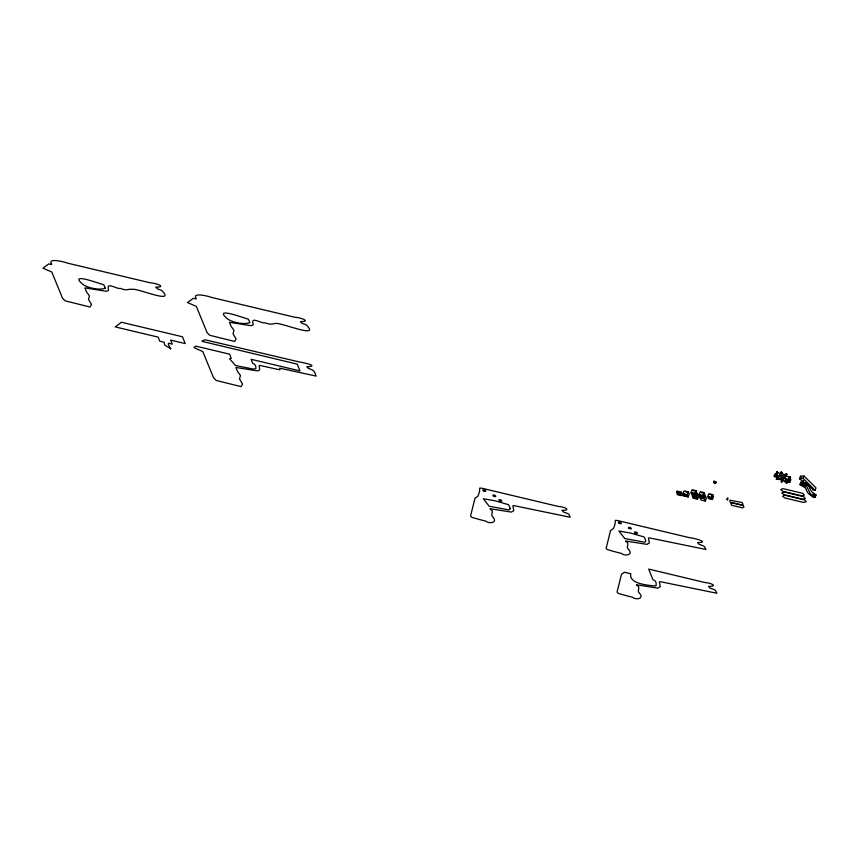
<?xml version="1.0" encoding="UTF-8"?>
<svg xmlns="http://www.w3.org/2000/svg" width="859" height="859" viewBox="0 0 859 859"><rect width="100%" height="100%" fill="white"/><g stroke="black" fill="none" stroke-linecap="round" stroke-linejoin="round"><path stroke-width="1.29" d="M730.086 500.41L729.817 501.667L730.794 502.612L741.457 505.135L742.895 504.158L741.918 502.483L730.247 500.26M733.683 502.977L743.175 505.253L743.926 507.046L742.552 507.852L731.707 505.275L730.869 503.75L732.276 502.665M775.86 474.651L775.043 473.771M776.6 471.849L777.674 472.955M785.631 479.623L788.949 479.73M789.936 477.443L789.185 477.475M786.941 474.189L784.654 478.388L788.702 479.343L789.711 476.863M786.812 483.188L787.714 480.568M775.011 476.648C774.109 469.97 781.754 480.525 780.273 474.34M780.09 474.565L781.25 471.967M780.949 472.3L781.142 473.513M676.57 492.357L677.053 491.176L681.348 492.196L682.25 494.462L681.767 495.643L677.472 494.623L676.57 492.357L680.854 493.377L681.767 495.643M677.472 494.623L677.955 493.431L677.053 491.176M680.854 493.377L681.348 492.196M682.905 493.667L684.043 490.897L688.338 491.917L689.24 494.183L688.113 496.953L683.818 495.933L682.905 493.667L687.2 494.687L688.113 496.953M683.818 495.933L684.58 494.086M687.2 494.687L688.338 491.917M690.99 492.518L692.129 489.737L695.983 490.661L696.799 492.701L695.661 495.471L691.806 494.559L690.99 492.518L694.845 493.431L695.661 495.471M695.629 493.646L697.776 494.161L698.678 496.427L697.551 499.197L693.256 498.177L692.343 495.911L693.106 494.065M694.845 493.431L695.983 490.661M693.256 498.177L694.018 496.33M697.551 499.197L696.638 496.932L697.776 494.161M699.14 494.462L700.278 491.681L704.133 492.604L704.949 494.644L703.822 497.415L699.956 496.491L699.14 494.462L703.006 495.375L703.822 497.415M705.271 501.033L704.359 498.778L705.497 495.997L706.409 498.263L705.271 501.033L700.976 500.013L700.074 497.748L700.826 495.901M703.006 495.375L704.133 492.604M707.719 496.502L708.858 493.732L712.723 494.644L713.539 496.685L712.401 499.455L708.535 498.542L707.719 496.502L711.585 497.415L712.401 499.455M711.585 497.415L712.723 494.644M774.088 476.09L776.096 473.867M774.893 476.638L775.613 474.093M774.582 476.154L776.858 472.182M776.289 474.458L777.266 472.085L776.74 471.827M775.119 476.251L778.952 477.185L776.225 474.834L777.202 472.45M776.837 474.737L777.803 472.353L780.208 473.781M776.353 479.247L776.944 479.376L777.921 477.003M778.265 477.024C774.743 481.663 782.893 477.228 781.25 482.017M780.187 474.812L781.164 472.429M786.865 474.125L785.974 474.061L785.115 476.595C781.797 479.268 779.682 473.545 781.357 471.988M781.078 475.059L781.765 472.353M781.432 482.049L782.699 479.558M781.937 481.91L782.796 479.429M785.083 476.401L786.264 474.082M786.769 482.822L787.52 480.374M788.959 479.827L789.893 476.895M789.056 479.687L790.709 477.346L790.044 476.992M786.543 482.747L784.986 480.514L788.916 482.039L789.893 479.655L791.01 479.956M785.641 479.709L789.26 481.77L790.42 479.386M790.033 482.339L789.496 482.232L790.581 479.494M803.466 485.679L805.334 486.677L804.539 485.281A2.727 1.095 22.3 0 1 802.489 483.188L803.272 481.985A2.244 0.902 22.3 0 0 803.305 481.545L799.482 478.882L800.47 476.24L804.045 476.015L816.007 487.955L815.03 490.328L812.818 490.102L812.346 488.932A1.815 0.73 22.3 0 0 811.476 488.148L804.883 482.479L806.333 483.746A2.695 1.084 22.3 0 1 807.192 484.444L807.374 484.669A2.727 1.095 22.3 0 1 807.428 485.442L806.461 485.722L809.876 492.937A8.998 3.619 22.3 0 0 811.046 494.451L815.073 497.372L816.05 494.999L812.023 492.067A8.998 3.619 22.3 0 1 810.853 490.553L807.943 484.379M803.348 485.668L801.758 485.002L802.736 482.618L800.953 482.06L799.976 484.433L801.737 484.991M799.493 478.624L803.068 478.388L804.045 476.015M804.539 485.281L805.517 482.908M806.247 489.426A25.094 10.083 22.3 0 0 808.287 493.42L811.948 496.352L812.743 496.201L813.72 493.828L814.697 494.473L813.72 496.846L812.678 496.889L815.073 497.372M788.702 479.29L789.893 479.655M800.47 476.24L801.726 477.056M776.257 479.139L779.199 478.345M803.584 480.675L803.466 480.815A2.706 1.084 22.3 0 0 803.627 481.609M701.438 492.637L703.07 492.851L703.607 493.785M786.479 475.252L786.704 474.587M786.049 475.499L785.631 476.004L789.668 476.97M781.862 481.845L783.075 480.439M788.916 482.039L789.496 482.232M812.925 493.968L813.72 493.828M789.4 479.805L788.97 479.311M785.298 476.455L785.888 476.498M786.082 474.211L783.505 474.844L782.044 472.675M813.656 494.516L814.697 494.473M777.803 472.353L777.266 472.085M816.05 494.999L814.364 494.709M782.549 475.392L782.807 475.435A1.707 0.687 22.3 0 1 783.612 475.703L783.87 475.832M692.343 495.911L696.638 496.932M700.074 497.748L704.359 498.778M677.955 493.431L682.25 494.462M786.672 483.252L783.161 480.46M774.635 476.466L774.088 476.165M775.076 476.638L779.156 478.259M787.166 480.611L787.714 480.578M802.446 483.273L800.942 482.167M812.743 496.201L813.72 496.846M789.689 479.011L790.237 479.397M803.068 478.388L815.03 490.328M799.944 484.508L805.57 488.073L806.247 489.426M678.524 492.089A1.428 0.569 22.3 0 1 680.564 492.722A1.428 0.569 22.3 0 1 680.339 493.571A1.428 0.569 22.3 0 1 678.374 492.658M687.608 492.497A1.407 0.569 22.3 0 1 687.651 493.195M685.45 491.799A1.407 0.569 22.3 0 1 687.264 492.239M710.103 494.58A1.342 0.537 22.3 0 1 711.928 494.999A1.342 0.537 22.3 0 1 712.154 495.922M693.213 490.897A1.353 0.548 22.3 0 1 694.813 490.757A1.353 0.548 22.3 0 1 695.35 491.906M695.328 493.946A1.632 0.655 22.3 0 1 697.325 494.838A1.632 0.655 22.3 0 1 697.057 495.675M156.07 287.174L157.218 288.753L160.644 290.02A4.155 1.675 22.3 0 1 161.578 290.428C176.868 305.052 136.968 287.926 132.511 289.333C127.798 288.667 127.272 291.255 120.485 288.431C116.201 289.247 105.56 281 108.663 290.095A8.858 3.565 22.3 0 1 106.087 291.233L84.901 287.883L86.437 291.759L89.433 295.936L88.466 299.394L91.505 304.473L90.034 307.017L65.177 300.854L62.535 298.245L51.776 271.992L42.961 268.148L48.695 263.917L51.411 264.497A8.73 3.511 22.3 0 0 51.733 264.282C46.611 257.185 65.144 262.102 67.227 263.058L150.024 282.772C156.767 283.223 166.7 287.207 156.07 287.174M300.661 321.599L301.799 323.188L305.224 324.444A4.155 1.675 22.3 0 1 306.158 324.852C321.599 339.573 280.56 322.179 275.567 323.446C272.367 323.875 270.843 325.024 265.066 322.855C260.782 323.671 250.141 315.436 253.244 324.519A8.858 3.565 22.3 0 1 250.667 325.658L229.482 322.308L231.017 326.184L234.013 330.361L233.047 333.818L236.085 338.897L234.614 341.442L209.757 335.278L207.116 332.669L196.357 306.416L187.541 302.572L193.275 298.341L195.992 298.921A8.73 3.511 22.3 0 0 196.314 298.717C191.203 291.609 209.736 296.538 211.808 297.493L294.605 317.196C301.348 317.658 311.28 321.631 300.661 321.599M307.103 366.772L308.252 368.361L311.677 369.628A4.155 1.675 22.3 0 1 312.601 370.036L314.491 371.797L316.112 376.102L280.936 368.414L279.604 368.286L280.034 369.714L279.304 369.724L259.74 365.386L259.139 365.741L259.697 369.692A8.858 3.565 22.3 0 1 257.12 370.83L235.935 367.48L237.471 371.367L240.466 375.533L239.5 379.002L242.539 384.08L241.068 386.614L216.21 380.462L213.569 377.842L202.81 351.589L193.984 347.573L195.755 346.113L229.621 354.176L231.243 358.235L229.6 358.708L235.495 365.526L253.469 369.112L255.95 368.532L255.746 366.245A40.491 16.278 22.3 0 0 255.413 365.547L255.134 365.032A7.301 2.931 22.3 0 0 254.565 364.227L252.696 363.346L251.075 359.287L299.974 370.927L297.257 364.141L201.983 341.324A28.723 11.543 22.3 0 1 203.97 340.185L204.667 339.939A2.921 1.17 22.3 0 1 205.484 339.885L298.374 361.736C302.067 362.369 320.471 366.074 307.103 366.772M562.183 510.343L563.332 511.932L566.757 513.188A4.155 1.675 22.3 0 1 567.681 513.596A4.606 1.847 22.3 0 1 568.1 513.822L568.293 513.94A2.437 0.977 22.3 0 1 568.873 514.358L570.226 517.247L513.446 505.543L512.887 505.983L513.779 510.665L511.32 512.082L489.931 508.7A4.349 1.75 22.3 0 0 490.371 509.301C494.816 511.008 489.748 514.681 492.873 517.032C498.241 522.444 489.651 524.355 485.754 521.123A281.537 113.163 22.3 0 1 479.472 519.512L471.806 517.333L470.539 516.087L474.984 498.252L477.937 496.148L479.054 493.098A21.797 8.762 22.3 0 0 479.15 492.755A11.994 4.821 22.3 0 1 479.247 492.443L479.333 492.218A20.67 8.311 22.3 0 0 479.526 491.477L479.762 488.052L482.006 488.256L558.286 506.445C566.403 507.035 570.752 510.6 562.183 510.343M697.755 542.62L698.904 544.209L702.329 545.476A4.155 1.675 22.3 0 1 703.253 545.884A4.606 1.847 22.3 0 1 703.671 546.099L703.865 546.217A2.437 0.977 22.3 0 1 704.444 546.635L705.98 549.481L649.017 537.82L648.459 538.271L649.35 542.942L646.891 544.359L625.502 540.987A4.349 1.75 22.3 0 0 625.943 541.589C630.388 543.285 625.32 546.958 628.444 549.32C633.813 554.731 625.223 556.643 621.325 553.4A281.537 113.163 22.3 0 1 615.044 551.789L607.377 549.61L606.11 548.375L610.556 530.529L613.509 528.425L614.625 525.375A21.797 8.762 22.3 0 0 614.722 525.042L614.743 524.956A11.994 4.821 22.3 0 1 614.819 524.72L614.904 524.495A20.67 8.311 22.3 0 0 615.098 523.754L615.334 520.339L617.578 520.543L689.143 537.594C694.158 538.056 710.264 542.405 697.755 542.62M708.696 586.407L709.835 587.996L713.271 589.253A4.155 1.675 22.3 0 1 713.979 589.553A4.606 1.847 22.3 0 1 714.602 589.875L714.806 589.993A2.437 0.977 22.3 0 1 715.386 590.423L716.921 593.268L659.959 581.607L659.401 582.048L660.281 586.729L657.833 588.147L636.444 584.764A4.349 1.75 22.3 0 0 636.884 585.366C641.319 587.073 636.261 590.734 639.386 593.097C644.744 598.508 636.165 600.42 632.256 597.177A281.537 113.163 22.3 0 1 625.986 595.577L618.308 593.386L617.052 592.152L621.497 574.306L624.171 572.459A6.689 2.684 22.3 0 0 624.418 572.244L630.764 573.758C628.648 583.68 647.342 585.28 655.31 585.967A4.918 1.976 22.3 0 0 656.136 585.655L656.104 582.778A52.109 20.949 22.3 0 0 655.825 582.187L655.385 581.36A6.893 2.77 22.3 0 0 654.859 580.663L652.969 579.761L648.685 569.066L704.788 582.509C711.263 582.95 718.296 586.396 708.696 586.407M726.982 499.594C728.314 501.742 728.035 494.569 726.993 499.519M105.142 288.162C100.578 290.61 85.889 288.012 81.648 283.33C69.461 272.239 100.192 283.975 103.563 284.673A7.506 3.017 22.3 0 1 104.1 285.424L104.379 285.94A40.491 16.278 22.3 0 1 104.712 286.638L105.142 288.162M249.722 322.587C245.159 325.035 230.47 322.447 226.228 317.755C214.041 306.663 244.772 318.399 248.144 319.097A7.506 3.017 22.3 0 1 248.68 319.849L248.96 320.364A40.491 16.278 22.3 0 1 249.293 321.062L249.722 322.587M781.11 489.727L782.753 491.337L801.801 495.879L804.378 495.106L802.757 493.345L783.698 488.792L781.873 488.846L781.11 489.727M782.044 493.023L783.687 494.623L802.736 499.176L805.312 498.403L803.68 496.642L784.632 492.089L782.044 492.948M782.979 496.319L784.621 497.919L803.67 502.472L806.236 501.699L804.615 499.938L785.566 495.385L783.741 495.439L782.979 496.319M700.257 495.514L702.608 496.416L700.268 495.471M510.117 508.625L509.634 509.591A4.918 1.976 22.3 0 1 508.807 509.902L489.168 506.262L483.316 498.735L495.332 500.861L508.388 504.641A7.076 2.845 22.3 0 1 508.872 505.296L509.323 506.123A52.109 20.949 22.3 0 1 509.602 506.713L510.117 508.625M645.689 540.902L645.206 541.868A4.918 1.976 22.3 0 1 644.379 542.179L624.74 538.55L618.888 531.012L630.903 533.138L643.96 536.929A7.076 2.845 22.3 0 1 644.443 537.584L644.894 538.41A52.109 20.949 22.3 0 1 645.173 538.99L645.689 540.902M713.485 482.382L715.891 483.596L713.507 482.328M714.087 481.223L716.481 482.436L714.108 481.18M170.705 348.754L166.378 346.091A40.233 16.171 22.3 0 1 165.604 345.565L164.864 345.039A1.911 0.773 22.3 0 1 164.52 344.674L164.069 342.204L159.785 341.195L158.163 337.125L115.289 326.925L121.398 322.232L182.473 336.771L185.19 343.568L170.597 340.089L172.23 344.148L168.504 343.267A14.195 5.702 22.3 0 0 168.493 344.921L170.705 348.754M781.336 477.754L781.121 477.754A1.707 0.687 22.3 0 0 780.767 478.442L781.239 478.903A1.707 0.687 22.3 0 0 783.268 479.569A1.707 0.687 22.3 0 0 783.676 478.807L782.635 478.076A1.707 0.687 22.3 0 0 781.83 477.819L781.336 477.754M678.202 494.15A1.428 0.569 22.3 0 0 680.414 494.58A1.428 0.569 22.3 0 0 678.707 493.291A1.428 0.569 22.3 0 0 678.202 494.15M684.526 495.418A1.407 0.569 22.3 0 0 686.695 495.836A1.407 0.569 22.3 0 0 685.02 494.569A1.407 0.569 22.3 0 0 684.526 495.418M806.494 484.755A1.611 0.644 22.3 0 0 806.107 484.197A1.621 0.655 22.3 0 0 803.82 483.434A1.621 0.655 22.3 0 0 804.121 484.573A1.621 0.655 22.3 0 0 806.333 485.045A1.589 0.644 22.3 0 0 806.494 484.755M483.359 490.779A1.535 0.623 22.3 0 0 485.722 491.219A1.535 0.623 22.3 0 0 483.875 489.834A1.535 0.623 22.3 0 0 483.359 490.779M493.41 495.965A1.535 0.623 22.3 0 0 495.783 496.405A1.535 0.623 22.3 0 0 493.925 495.02A1.535 0.623 22.3 0 0 493.41 495.965M499.423 500.604A1.535 0.623 22.3 0 0 501.796 501.044A1.535 0.623 22.3 0 0 499.938 499.659A1.535 0.623 22.3 0 0 499.423 500.604M634.994 532.881A1.535 0.623 22.3 0 0 637.367 533.321A1.535 0.623 22.3 0 0 635.51 531.936A1.535 0.623 22.3 0 0 634.994 532.881M628.981 528.253A1.535 0.623 22.3 0 0 631.344 528.693A1.535 0.623 22.3 0 0 629.497 527.308A1.535 0.623 22.3 0 0 628.981 528.253M618.92 523.056A1.535 0.623 22.3 0 0 621.293 523.496A1.535 0.623 22.3 0 0 619.446 522.111A1.535 0.623 22.3 0 0 618.92 523.056M709.223 498.145A1.342 0.537 22.3 0 0 711.295 498.542A1.342 0.537 22.3 0 0 709.695 497.329A1.342 0.537 22.3 0 0 709.223 498.145M692.451 494.108A1.353 0.548 22.3 0 0 694.555 494.505A1.353 0.548 22.3 0 0 692.934 493.281A1.353 0.548 22.3 0 0 692.451 494.108M693.879 497.748A1.632 0.655 22.3 0 0 696.413 498.241A1.632 0.655 22.3 0 0 694.459 496.76A1.632 0.655 22.3 0 0 693.879 497.748"/></g></svg>
